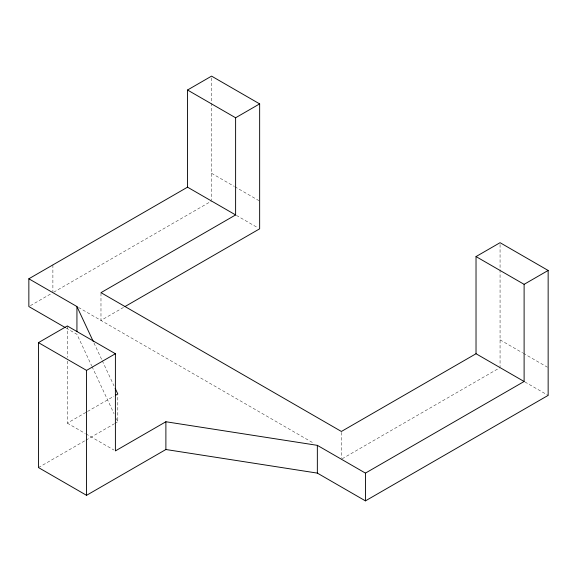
<?xml version="1.0" encoding="UTF-8"?>
<svg xmlns="http://www.w3.org/2000/svg" width="577" height="577" viewBox="0 0 577 577"><rect width="100%" height="100%" fill="white"/><g stroke="black" fill="none" stroke-linecap="round" stroke-linejoin="round"><path stroke-width="0.43" stroke-dasharray="2.88 2.16" d="M30.401 305.651L51.339 293.563M53.668 292.214L211.564 201.056M123.528 307.404L100.975 320.423L100.975 292.662M67.314 361.065L67.314 423.143L86.738 411.928M87.509 411.48L113.921 396.233M38.464 467.558L85.136 440.612M85.915 440.164L113.914 423.994M114.693 423.547L117.802 421.751L117.802 394.884M342.168 458.78L500.064 367.621M211.564 173.295L234.06 186.277M234.832 186.724L258.871 200.608M500.064 339.86L522.56 352.843M523.332 353.29L547.371 367.174M236.382 215.38L258.099 227.922M524.882 381.945L548.15 395.382M78.486 307.44L314.068 443.453M66.074 328.039L76.936 334.307L91.693 365.883M67.314 423.143L85.151 433.435M85.93 433.882L113.849 450.002M93.964 342.983L101.913 359.983M102.288 360.791L114.022 385.898M92.068 366.691L114.022 413.659M116.287 418.513L117.802 421.751M500.064 244.497L500.064 268.781M500.064 269.683L500.064 366.727M341.389 432.361L341.389 458.333M211.564 77.931L211.564 102.223M211.564 103.117L211.564 200.161M67.314 325.976L67.314 357.466M52.889 264.901L52.889 291.767"/><path stroke-width="0.87" d="M65.302 327.592L28.85 306.546L28.85 278.785L187.525 187.172L187.525 90.012L211.564 76.128L259.65 103.889L259.65 228.817L125.086 306.502M187.525 90.012L235.611 117.773L259.65 103.889M235.611 117.773L235.611 214.932L100.975 292.662L341.389 431.466L476.025 353.737L524.111 381.498L524.111 284.338L476.025 256.577L476.025 353.737M476.025 256.577L500.064 242.693L548.15 270.454L548.15 395.382L365.436 500.872L317.35 473.111L165.887 449.512L86.55 495.318L38.464 467.558L38.464 342.63L67.314 325.976L115.4 353.737L115.4 450.904L165.887 421.751L317.35 445.35L365.436 473.111L524.111 381.498M38.464 342.63L86.55 370.391L115.4 353.737M115.472 395.339L117.802 393.99L115.155 388.321M524.111 284.338L548.15 270.454M187.525 187.172L235.611 214.932M28.85 278.785L76.936 306.546L93.207 341.36M365.436 473.111L365.436 500.872M317.35 445.35L317.35 473.111M165.887 421.751L165.887 449.512M86.55 370.391L86.55 495.318M76.936 306.546L76.936 331.616"/></g></svg>
